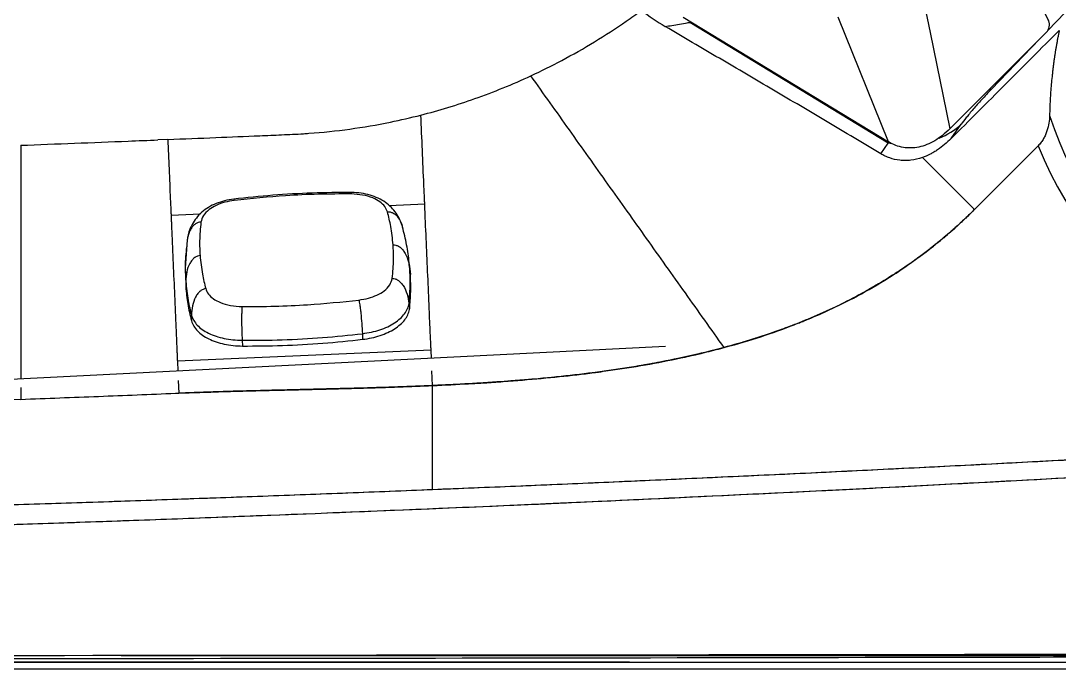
# Model space of a CAD drawing. Extents: x 412 to 492, y 622 to 766.
# Drawn here: x 470.64 to 481.89, y 642.76 to 649.78 of the extents above; entities that cross this region are included whole.
import ezdxf

# ---------------------------------------------------------------- set-up
doc = ezdxf.new("R2010")
doc.units = 0
doc.header["$MEASUREMENT"] = 0
doc.layers.add('1', color=4, linetype='Continuous')
doc.layers.add('GEOMETRY', color=4, linetype='Continuous', lineweight=25)

# ---------------------------------------------------------------- blocks, each defined once
blk = doc.blocks.new('2024 Beam 220V LL')
at = {"layer": 'GEOMETRY'}
for p, q in [((69.569, 7.544), (69.822, 7.022)), ((68.43, 7.432), (68.54, 6.896)), ((69.815, 6.916), (70.003, 7.111)), ((65.867, 7.062), (68.089, 5.71)), ((65.937, 7.004), (65.955, 7.008)), ((68.087, 5.696), (65.937, 7.004)), ((68.089, 5.71), (67.543, 7.059)), ((68.54, 6.896), (68.754, 5.851)), ((68.754, 5.851), (69.8, 6.897)), ((69.203, 6.279), (69.725, 6.822)), ((68.768, 5.746), (68.877, 5.9)), ((58.691, 5.673), (58.691, 3.141)), ((60.283, 5.736), (60.175, 5.731)), ((68.006, 5.581), (68.087, 5.696)), ((68.124, 5.69), (68.087, 5.696)), ((69.019, 4.977), (69.71, 5.668)), ((69.019, 4.977), (69.71, 5.668)), ((68.456, 5.54), (69.019, 4.977)), ((68.456, 5.54), (69.019, 4.977)), ((62.68, 5.021), (63.066, 5.038)), ((60.319, 4.918), (60.638, 4.932)), ((60.493, 4.648), (60.473, 4.344)), ((60.497, 4.666), (60.493, 4.648)), ((62.899, 4.381), (62.896, 4.402)), ((60.473, 4.344), (60.473, 4.287)), ((60.473, 4.344), (60.478, 4.199)), ((60.474, 4.283), (60.478, 4.138)), ((62.905, 4.334), (62.899, 4.381)), ((62.906, 4.32), (62.901, 4.381)), ((62.905, 4.334), (62.911, 4.273)), ((60.478, 4.199), (60.478, 4.138)), ((62.896, 3.961), (62.901, 3.901)), ((60.54, 3.831), (60.54, 3.771)), ((62.9, 3.894), (62.901, 3.901)), ((60.539, 3.774), (60.54, 3.771)), ((62.391, 3.633), (62.394, 3.572)), ((65.673, 3.494), (53.341, 2.87)), ((61.088, 3.561), (61.091, 3.499)), ((63.135, 3.456), (60.387, 3.337)), ((63.139, 3.366), (63.135, 3.456)), ((60.387, 3.337), (60.392, 3.227)), ((63.151, 3.071), (63.144, 3.231)), ((58.691, 3.051), (58.691, 2.922)), ((60.396, 3.127), (60.402, 2.989)), ((63.151, 1.943), (63.151, 3.071)), ((60.367, 2.988), (60.402, 2.989)), ((59.778, 0.148), (77.49, 0.148)), ((77.49, 0), (2.898, 0))]:
    blk.add_line(p, q, dxfattribs=at)
at = {"layer": 'GEOMETRY', "flags": 128}
blk.add_lwpolyline([(69.203, 6.279), (69.182, 6.274), (69.176, 6.273)], dxfattribs=at)
at = {"layer": 'GEOMETRY'}
for centre, radius, start, end in [((73.297, 7.091), 3.859, 201.6461, 68.3538), ((73.297, 7.091), 3.859, 201.646, 68.3539), ((73.297, 7.091), 3.632, 197.5564, 72.4441), ((68.32, 6.511), 0.826, 292.6252, 312.3201)]:
    blk.add_arc(centre, radius, start, end, dxfattribs=at)
blk.add_ellipse((69.735, 6.97), major_axis=(0.0402, 0.0965), ratio=0.922126, start_param=4.292637, end_param=5.599661, dxfattribs=at)
for points, knots in [([(64.216, 6.425), (64.329, 6.478), (64.562, 6.594), (64.908, 6.79), (65.193, 6.976), (65.359, 7.095), (65.413, 7.135)], [0.1567636, 0.1567636, 0.1567636, 0.1567636, 0.213522, 0.276022, 0.338522, 0.3692584, 0.3692584, 0.3692584, 0.3692584]), ([(65.672, 6.959), (65.696, 6.963), (65.747, 6.971), (65.826, 6.985), (65.889, 6.996), (65.926, 7.002), (65.935, 7.004), (65.937, 7.004)], [0.93488761, 0.93488761, 0.93488761, 0.93488761, 0.94153089, 0.94934339, 0.95715589, 0.95910901, 0.95976828, 0.95976828, 0.95976828, 0.95976828]), ([(68.006, 5.581), (67.982, 5.596), (67.957, 5.61), (67.909, 5.639), (67.837, 5.682), (67.764, 5.725), (67.619, 5.811), (67.523, 5.869), (67.329, 5.984), (67.232, 6.041), (67.038, 6.156), (66.94, 6.213), (66.648, 6.386), (66.453, 6.5), (66.062, 6.729), (65.867, 6.844), (65.672, 6.959)], [0, 0, 0, 0, 0.03125, 0.03125, 0.0625, 0.125, 0.125, 0.25, 0.25, 0.375, 0.375, 0.5, 0.5, 0.75, 0.75, 1, 1, 1, 1]), ([(69.938, 6.917), (69.743, 6.722), (69.548, 6.526), (69.158, 6.136), (68.963, 5.941), (68.768, 5.746)], [0, 0, 0, 0, 0.5, 0.5, 1, 1, 1, 1]), ([(69.938, 6.917), (69.936, 6.904), (69.931, 6.879), (69.923, 6.841), (69.916, 6.802), (69.909, 6.764), (69.902, 6.726), (69.896, 6.688), (69.89, 6.649), (69.884, 6.611), (69.879, 6.572), (69.874, 6.533), (69.869, 6.495), (69.865, 6.456), (69.859, 6.402), (69.852, 6.333), (69.845, 6.249), (69.84, 6.164), (69.836, 6.08), (69.835, 6.024), (69.834, 5.996)], [0, 0, 0, 0, 0.040421, 0.08098, 0.121682, 0.16253, 0.203525, 0.244671, 0.285971, 0.327427, 0.369043, 0.410821, 0.452764, 0.494874, 0.537154, 0.628387, 0.720264, 0.812809, 0.906046, 1, 1, 1, 1]), ([(63.024, 6), (63.221, 6.051), (63.626, 6.174), (64.018, 6.333), (64.216, 6.425)], [0.72837277, 0.72837277, 0.72837277, 0.72837277, 0.74845557, 0.7700828, 0.7700828, 0.7700828, 0.7700828]), ([(66.309, 3.483), (66.239, 3.582), (66.099, 3.779), (65.889, 4.074), (65.679, 4.369), (65.469, 4.664), (65.26, 4.959), (65.05, 5.253), (64.841, 5.547), (64.633, 5.84), (64.424, 6.133), (64.286, 6.328), (64.216, 6.425)], [0, 0, 0, 0, 0.1, 0.199999, 0.299999, 0.4, 0.5, 0.599998, 0.699997, 0.799997, 0.899999, 1, 1, 1, 1]), ([(69.203, 6.279), (69.166, 6.241), (69.132, 6.204), (69.082, 6.149), (69.066, 6.131), (69.034, 6.096), (69.019, 6.079), (68.991, 6.046), (68.978, 6.03), (68.954, 6), (68.942, 5.986), (68.91, 5.945), (68.892, 5.921), (68.877, 5.9)], [0, 0, 0, 0, 0.25, 0.25, 0.375, 0.375, 0.5, 0.5, 0.625, 0.625, 0.75, 0.75, 1, 1, 1, 1]), ([(69.203, 6.279), (69.166, 6.241), (69.132, 6.204), (69.082, 6.149), (69.066, 6.131), (69.034, 6.096), (69.019, 6.079), (68.991, 6.046), (68.978, 6.03), (68.954, 6), (68.942, 5.986), (68.91, 5.945), (68.892, 5.921), (68.877, 5.9)], [0, 0, 0, 0, 0.25, 0.25, 0.375, 0.375, 0.5, 0.5, 0.625, 0.625, 0.75, 0.75, 1, 1, 1, 1]), ([(60.283, 5.736), (60.457, 5.743), (60.789, 5.756), (61.2, 5.773), (61.477, 5.785), (61.635, 5.792), (61.733, 5.797), (62.089, 5.821), (62.515, 5.88), (62.915, 5.972), (63.024, 6)], [0.7700828, 0.7700828, 0.7700828, 0.7700828, 0.78725621, 0.80288121, 0.81069371, 0.81459996, 0.81850621, 0.82045934, 0.84975621, 0.86092342, 0.86092342, 0.86092342, 0.86092342]), ([(63.066, 5.038), (63.066, 5.047), (63.063, 5.116), (63.054, 5.306), (63.041, 5.618), (63.03, 5.873), (63.024, 6)], [0.677901, 0.677901, 0.677901, 0.677901, 0.6875, 0.75, 0.875, 1, 1, 1, 1]), ([(69.834, 5.996), (69.833, 5.969), (69.831, 5.941), (69.822, 5.886), (69.815, 5.858), (69.801, 5.816), (69.795, 5.802), (69.783, 5.773), (69.776, 5.759), (69.761, 5.732), (69.752, 5.718), (69.733, 5.692), (69.722, 5.68), (69.71, 5.668)], [0, 0, 0, 0, 0.25, 0.25, 0.5, 0.5, 0.625, 0.625, 0.75, 0.75, 0.875, 0.875, 1, 1, 1, 1]), ([(68.754, 5.851), (68.727, 5.826), (68.676, 5.778), (68.591, 5.72), (68.505, 5.677), (68.418, 5.651), (68.332, 5.641), (68.248, 5.647), (68.164, 5.669), (68.115, 5.696), (68.089, 5.71)], [0, 0, 0, 0, 0.127804, 0.249051, 0.366383, 0.482705, 0.600436, 0.724414, 0.856966, 1, 1, 1, 1]), ([(68.768, 5.746), (68.722, 5.7), (68.673, 5.659), (68.607, 5.615), (68.594, 5.606), (68.567, 5.59), (68.553, 5.583), (68.512, 5.562), (68.484, 5.55), (68.456, 5.54)], [0, 0, 0, 0, 0.5, 0.5, 0.625, 0.625, 0.75, 0.75, 1, 1, 1, 1]), ([(68.768, 5.746), (68.722, 5.7), (68.673, 5.659), (68.607, 5.615), (68.594, 5.606), (68.567, 5.59), (68.553, 5.583), (68.512, 5.562), (68.484, 5.55), (68.456, 5.54)], [0, 0, 0, 0, 0.5, 0.5, 0.625, 0.625, 0.75, 0.75, 1, 1, 1, 1]), ([(58.691, 5.673), (59.079, 5.688), (59.574, 5.707), (60.068, 5.727), (60.175, 5.731)], [0.86449118, 0.86449118, 0.86449118, 0.86449118, 0.90284273, 0.91335155, 0.91335155, 0.91335155, 0.91335155]), ([(60.283, 5.736), (60.288, 5.63), (60.297, 5.419), (60.307, 5.174), (60.314, 5.018), (60.317, 4.961), (60.318, 4.932), (60.319, 4.918)], [0.6879996, 0.6879996, 0.6879996, 0.6879996, 0.8129996, 0.9379996, 0.9692496, 0.9848746, 1, 1, 1, 1]), ([(68.087, 5.696), (68.087, 5.696), (68.092, 5.699), (68.096, 5.702), (68.1, 5.704)], [0, 0, 0, 0, 0.000095, 1, 1, 1, 1]), ([(68.456, 5.54), (68.413, 5.525), (68.372, 5.516), (68.311, 5.509), (68.29, 5.507), (68.25, 5.507), (68.231, 5.508), (68.173, 5.515), (68.137, 5.524), (68.086, 5.542), (68.069, 5.548), (68.036, 5.564), (68.021, 5.572), (68.006, 5.581)], [0, 0, 0, 0, 0.25, 0.25, 0.375, 0.375, 0.5, 0.5, 0.75, 0.75, 0.875, 0.875, 1, 1, 1, 1]), ([(60.997, 5.091), (60.964, 5.085), (60.899, 5.075), (60.807, 5.044), (60.724, 5.003), (60.651, 4.951), (60.591, 4.887), (60.544, 4.815), (60.513, 4.745), (60.504, 4.698), (60.5, 4.679)], [0, 0, 0, 0, 0.136856, 0.270222, 0.401734, 0.532471, 0.661421, 0.789495, 0.917892, 1, 1, 1, 1]), ([(61.004, 5.076), (60.969, 5.07), (60.899, 5.059), (60.805, 5.024), (60.723, 4.975), (60.662, 4.913), (60.649, 4.864), (60.642, 4.84)], [0, 0, 0, 0, 0.186845, 0.373701, 0.560409, 0.780222, 1, 1, 1, 1]), ([(62.274, 5.161), (62.132, 5.161), (61.848, 5.159), (61.42, 5.135), (61.138, 5.106), (60.997, 5.091)], [0, 0, 0, 0, 0.333323, 0.666671, 1, 1, 1, 1]), ([(60.997, 5.09), (60.998, 5.09), (61, 5.09), (61.002, 5.081), (61.004, 5.076)], [0, 0, 0, 0, 0.4714642, 1, 1, 1, 1]), ([(62.27, 5.146), (62.152, 5.146), (61.915, 5.145), (61.491, 5.126), (61.189, 5.095), (61.004, 5.076)], [0, 0, 0, 0, 0.280017, 0.560061, 1, 1, 1, 1]), ([(62.27, 5.146), (62.271, 5.151), (62.272, 5.16), (62.273, 5.16), (62.274, 5.16)], [0, 0, 0, 0, 0.530168, 1, 1, 1, 1]), ([(62.663, 4.952), (62.655, 4.972), (62.639, 5.011), (62.583, 5.063), (62.502, 5.107), (62.396, 5.138), (62.312, 5.143), (62.27, 5.146)], [0, 0, 0, 0, 0.186661, 0.373374, 0.560001, 0.780011, 1, 1, 1, 1]), ([(62.819, 4.808), (62.812, 4.827), (62.797, 4.873), (62.759, 4.938), (62.706, 5.002), (62.641, 5.057), (62.564, 5.102), (62.475, 5.135), (62.378, 5.156), (62.309, 5.16), (62.274, 5.161)], [0, 0, 0, 0, 0.088434, 0.208516, 0.330838, 0.456554, 0.586675, 0.720046, 0.857299, 1, 1, 1, 1]), ([(62.663, 4.952), (62.673, 4.952), (62.694, 4.953), (62.725, 4.94), (62.755, 4.919), (62.792, 4.874), (62.817, 4.828), (62.823, 4.793), (62.824, 4.788)], [0, 0, 0, 0, 0.103025, 0.222497, 0.366322, 0.537107, 0.941738, 1, 1, 1, 1]), ([(62.724, 4.594), (62.717, 4.661), (62.705, 4.781), (62.676, 4.9), (62.663, 4.952)], [0, 0, 0, 0, 0.559986, 1, 1, 1, 1]), ([(63.135, 3.456), (63.135, 3.458), (63.134, 3.474), (63.133, 3.505), (63.13, 3.564), (63.125, 3.668), (63.116, 3.876), (63.104, 4.173), (63.088, 4.53), (63.076, 4.798), (63.069, 4.967), (63.067, 5.017), (63.066, 5.038)], [0.1236089, 0.1236089, 0.1236089, 0.1236089, 0.125, 0.140625, 0.15625, 0.1875, 0.25, 0.375, 0.5, 0.625, 0.65625, 0.677901, 0.677901, 0.677901, 0.677901]), ([(63.151, 3.071), (63.287, 3.077), (63.416, 3.084), (63.6, 3.094), (63.66, 3.097), (63.733, 3.102), (63.747, 3.103), (63.765, 3.104), (63.769, 3.104), (63.774, 3.105), (63.776, 3.105), (63.78, 3.105), (63.782, 3.105), (63.793, 3.106), (63.802, 3.107), (63.847, 3.11), (63.882, 3.112), (64.2, 3.135), (64.466, 3.16), (64.777, 3.196), (64.838, 3.203), (64.902, 3.212), (64.905, 3.212), (64.913, 3.213), (64.917, 3.214), (64.93, 3.216), (64.939, 3.217), (64.965, 3.22), (64.983, 3.223), (65.035, 3.23), (65.07, 3.235), (65.241, 3.259), (65.375, 3.281), (65.635, 3.328), (65.762, 3.353), (65.916, 3.387), (65.946, 3.394), (65.992, 3.404), (66.007, 3.407), (66.026, 3.412), (66.029, 3.413), (66.035, 3.414), (66.037, 3.415), (66.042, 3.416), (66.044, 3.416), (66.054, 3.419), (66.063, 3.421), (66.139, 3.439), (66.206, 3.456), (66.537, 3.543), (66.787, 3.623), (67.054, 3.724), (67.083, 3.736), (67.127, 3.753), (67.144, 3.76), (67.176, 3.772), (67.191, 3.779), (67.27, 3.812), (67.333, 3.838), (67.517, 3.922), (67.636, 3.98), (67.868, 4.104), (67.98, 4.169), (68.103, 4.246), (68.116, 4.254), (68.143, 4.272), (68.158, 4.281), (68.2, 4.308), (68.227, 4.327), (68.31, 4.383), (68.364, 4.421), (68.631, 4.617), (68.831, 4.789), (69.019, 4.977)], [0, 0, 0, 0, 0.0436379, 0.0436379, 0.0654569, 0.0654569, 0.0709116, 0.0709116, 0.0722753, 0.0722753, 0.0729572, 0.0729572, 0.073639, 0.073639, 0.0763664, 0.0763664, 0.0872759, 0.0872759, 0.1745517, 0.1745517, 0.1963707, 0.1963707, 0.1977344, 0.1977344, 0.199098, 0.199098, 0.2018254, 0.2018254, 0.2072801, 0.2072801, 0.2181896, 0.2181896, 0.2618276, 0.2618276, 0.3054655, 0.3054655, 0.316375, 0.316375, 0.3218297, 0.3218297, 0.3231934, 0.3231934, 0.3238752, 0.3238752, 0.3245571, 0.3245571, 0.3272844, 0.3272844, 0.3491034, 0.3491034, 0.4363793, 0.4363793, 0.4472887, 0.4472887, 0.4527435, 0.4527435, 0.4581982, 0.4581982, 0.4800172, 0.4800172, 0.5236551, 0.5236551, 0.567293, 0.567293, 0.5727478, 0.5727478, 0.5782025, 0.5782025, 0.589112, 0.589112, 0.610931, 0.610931, 0.6982068, 0.6982068, 0.6982068, 0.6982068]), ([(69.019, 4.977), (69.002, 4.96), (68.969, 4.927), (68.9, 4.861), (68.778, 4.748), (68.525, 4.533), (68.139, 4.257), (67.643, 3.975), (67.123, 3.743), (66.675, 3.587), (66.401, 3.508), (66.309, 3.483)], [0, 0, 0, 0, 0.0078125, 0.015625, 0.03125, 0.0625, 0.125, 0.1875, 0.25, 0.3125, 0.3437609, 0.3437609, 0.3437609, 0.3437609]), ([(69.019, 4.977), (69.008, 4.966), (68.986, 4.943), (68.952, 4.91), (68.917, 4.877), (68.883, 4.845), (68.848, 4.813), (68.813, 4.781), (68.777, 4.75), (68.742, 4.719), (68.706, 4.688), (68.669, 4.657), (68.633, 4.627), (68.596, 4.597), (68.559, 4.568), (68.522, 4.539), (68.484, 4.51), (68.446, 4.481), (68.408, 4.453), (68.37, 4.425), (68.331, 4.398), (68.292, 4.371), (68.253, 4.344), (68.213, 4.317), (68.173, 4.291), (68.069, 4.224), (67.896, 4.119), (67.647, 3.985), (67.388, 3.861), (67.179, 3.773), (67.024, 3.713), (66.926, 3.676), (66.827, 3.641), (66.726, 3.607), (66.624, 3.575), (66.521, 3.543), (66.416, 3.512), (66.345, 3.493), (66.309, 3.483)], [0, 0, 0, 0, 0.015169, 0.030327, 0.045476, 0.060617, 0.075751, 0.09088, 0.106004, 0.121125, 0.136244, 0.151363, 0.166482, 0.181602, 0.196726, 0.211854, 0.226987, 0.242128, 0.257276, 0.272433, 0.2876, 0.302779, 0.317971, 0.333177, 0.348398, 0.363635, 0.452286, 0.542296, 0.63388, 0.727241, 0.760134, 0.793355, 0.826914, 0.860816, 0.895069, 0.929679, 0.964654, 1, 1, 1, 1]), ([(60.319, 4.918), (60.319, 4.918), (60.319, 4.903), (60.321, 4.873), (60.323, 4.815), (60.33, 4.655), (60.341, 4.394), (60.357, 4.045), (60.369, 3.754), (60.378, 3.55), (60.382, 3.448), (60.385, 3.39), (60.386, 3.358), (60.387, 3.34), (60.387, 3.337)], [0.1215857, 0.1215857, 0.1215857, 0.1215857, 0.1220853, 0.1377103, 0.1533353, 0.1845853, 0.3095853, 0.4345853, 0.5595853, 0.6220853, 0.6533353, 0.6689603, 0.6845853, 0.6879996, 0.6879996, 0.6879996, 0.6879996]), ([(60.642, 4.84), (60.632, 4.84), (60.611, 4.838), (60.581, 4.822), (60.553, 4.797), (60.52, 4.748), (60.499, 4.696), (60.496, 4.656), (60.495, 4.648)], [0, 0, 0, 0, 0.098103, 0.211865, 0.348815, 0.511438, 0.896733, 1, 1, 1, 1]), ([(60.642, 4.84), (60.636, 4.773), (60.624, 4.652), (60.63, 4.532), (60.633, 4.479)], [0, 0, 0, 0, 0.559986, 1, 1, 1, 1]), ([(62.899, 4.401), (62.89, 4.466), (62.874, 4.596), (62.842, 4.724), (62.826, 4.788)], [0, 0, 0, 0, 0.5000764, 1, 1, 1, 1]), ([(60.487, 4.572), (60.479, 4.502), (60.471, 4.426), (60.473, 4.351), (60.473, 4.344)], [0, 0, 0, 0, 0.917065, 1, 1, 1, 1]), ([(62.715, 4.232), (62.721, 4.3), (62.733, 4.421), (62.727, 4.541), (62.724, 4.594)], [0, 0, 0, 0, 0.559986, 1, 1, 1, 1]), ([(62.724, 4.594), (62.734, 4.594), (62.755, 4.593), (62.787, 4.579), (62.817, 4.555), (62.855, 4.508), (62.889, 4.433), (62.899, 4.367), (62.905, 4.334)], [0, 0, 0, 0, 0.075048, 0.162077, 0.266843, 0.39125, 0.686, 1, 1, 1, 1]), ([(60.633, 4.479), (60.623, 4.477), (60.602, 4.474), (60.572, 4.456), (60.544, 4.429), (60.511, 4.378), (60.484, 4.3), (60.48, 4.234), (60.478, 4.199)], [0, 0, 0, 0, 0.075049, 0.162076, 0.266841, 0.391246, 0.685996, 1, 1, 1, 1]), ([(60.633, 4.479), (60.64, 4.411), (60.652, 4.291), (60.681, 4.173), (60.694, 4.121)], [0, 0, 0, 0, 0.559986, 1, 1, 1, 1]), ([(62.896, 3.961), (62.902, 4.031), (62.914, 4.155), (62.907, 4.279), (62.905, 4.334)], [0, 0, 0, 0, 0.559985, 1, 1, 1, 1]), ([(60.478, 4.199), (60.485, 4.13), (60.497, 4.007), (60.527, 3.885), (60.54, 3.831)], [0, 0, 0, 0, 0.559985, 1, 1, 1, 1]), ([(62.353, 3.997), (62.388, 4.003), (62.458, 4.014), (62.552, 4.049), (62.633, 4.097), (62.695, 4.16), (62.708, 4.208), (62.715, 4.232)], [0, 0, 0, 0, 0.186845, 0.373701, 0.560409, 0.780222, 1, 1, 1, 1]), ([(62.715, 4.232), (62.725, 4.231), (62.747, 4.229), (62.778, 4.213), (62.808, 4.188), (62.846, 4.138), (62.88, 4.061), (62.89, 3.995), (62.896, 3.961)], [0, 0, 0, 0, 0.075049, 0.162076, 0.266841, 0.391246, 0.685996, 1, 1, 1, 1]), ([(62.901, 3.901), (62.907, 3.963), (62.919, 4.087), (62.913, 4.211), (62.911, 4.273)], [0, 0, 0, 0, 0.499999, 1, 1, 1, 1]), ([(60.478, 4.138), (60.484, 4.077), (60.495, 3.955), (60.525, 3.835), (60.539, 3.774)], [0, 0, 0, 0, 0.500001, 1, 1, 1, 1]), ([(60.694, 4.121), (60.684, 4.119), (60.663, 4.114), (60.633, 4.094), (60.606, 4.066), (60.573, 4.013), (60.546, 3.932), (60.542, 3.866), (60.54, 3.831)], [0, 0, 0, 0, 0.07505, 0.162076, 0.266839, 0.391242, 0.685992, 1, 1, 1, 1]), ([(60.694, 4.121), (60.702, 4.101), (60.718, 4.061), (60.774, 4.01), (60.855, 3.966), (60.961, 3.934), (61.045, 3.929), (61.087, 3.927)], [0, 0, 0, 0, 0.186661, 0.373374, 0.560001, 0.780011, 1, 1, 1, 1]), ([(61.087, 3.927), (61.205, 3.927), (61.442, 3.928), (61.866, 3.947), (62.168, 3.978), (62.353, 3.997)], [0, 0, 0, 0, 0.280017, 0.560061, 1, 1, 1, 1]), ([(62.353, 3.997), (62.354, 3.99), (62.358, 3.976), (62.363, 3.943), (62.369, 3.902), (62.376, 3.833), (62.385, 3.739), (62.389, 3.669), (62.391, 3.633)], [0, 0, 0, 0, 0.075054, 0.162074, 0.266825, 0.391217, 0.685963, 1, 1, 1, 1]), ([(62.391, 3.633), (62.424, 3.638), (62.49, 3.648), (62.582, 3.674), (62.667, 3.707), (62.742, 3.749), (62.804, 3.796), (62.85, 3.849), (62.884, 3.904), (62.892, 3.942), (62.896, 3.961)], [0, 0, 0, 0, 0.125614, 0.249921, 0.374322, 0.500224, 0.626008, 0.750296, 0.874495, 1, 1, 1, 1]), ([(60.54, 3.831), (60.547, 3.813), (60.561, 3.776), (60.601, 3.724), (60.655, 3.678), (60.723, 3.637), (60.804, 3.604), (60.893, 3.581), (60.988, 3.565), (61.055, 3.562), (61.088, 3.561)], [0, 0, 0, 0, 0.125505, 0.249704, 0.373992, 0.499776, 0.625678, 0.750079, 0.874386, 1, 1, 1, 1]), ([(61.087, 3.927), (61.086, 3.92), (61.085, 3.906), (61.084, 3.872), (61.083, 3.831), (61.083, 3.761), (61.084, 3.667), (61.087, 3.597), (61.088, 3.561)], [0, 0, 0, 0, 0.075054, 0.162074, 0.266824, 0.391217, 0.685963, 1, 1, 1, 1]), ([(62.394, 3.572), (62.427, 3.576), (62.492, 3.586), (62.583, 3.612), (62.668, 3.645), (62.742, 3.685), (62.804, 3.731), (62.852, 3.782), (62.886, 3.837), (62.896, 3.875), (62.9, 3.894)], [0, 0, 0, 0, 0.125117, 0.250217, 0.375217, 0.500028, 0.624818, 0.749794, 0.874888, 1, 1, 1, 1]), ([(60.54, 3.771), (60.547, 3.752), (60.561, 3.715), (60.602, 3.663), (60.656, 3.616), (60.724, 3.576), (60.805, 3.543), (60.894, 3.519), (60.99, 3.503), (61.057, 3.501), (61.091, 3.499)], [0, 0, 0, 0, 0.125114, 0.25021, 0.375201, 0.5, 0.624799, 0.74979, 0.874886, 1, 1, 1, 1]), ([(61.088, 3.561), (61.233, 3.562), (61.523, 3.563), (61.959, 3.587), (62.247, 3.618), (62.391, 3.633)], [0, 0, 0, 0, 0.333331, 0.666669, 1, 1, 1, 1]), ([(61.091, 3.499), (61.236, 3.5), (61.526, 3.502), (61.962, 3.526), (62.25, 3.556), (62.394, 3.572)], [0, 0, 0, 0, 0.333338, 0.666662, 1, 1, 1, 1]), ([(66.309, 3.483), (66.291, 3.478), (66.255, 3.469), (66.2, 3.454), (66.145, 3.44), (66.089, 3.427), (65.935, 3.39), (65.674, 3.334), (65.3, 3.268), (64.865, 3.204), (64.356, 3.148), (63.912, 3.113), (63.578, 3.092), (63.369, 3.081), (63.225, 3.075), (63.151, 3.071)], [0, 0, 0, 0, 0.017642, 0.03538, 0.053213, 0.071143, 0.08917, 0.202671, 0.321553, 0.445952, 0.61653, 0.802736, 0.864821, 0.930574, 1, 1, 1, 1]), ([(60.367, 2.988), (60.556, 2.995), (60.769, 3.002), (61.125, 3.013), (61.249, 3.016), (61.413, 3.02), (61.446, 3.021), (61.487, 3.022), (61.496, 3.022), (61.506, 3.022), (61.508, 3.022), (61.511, 3.022), (61.513, 3.022), (61.518, 3.022), (61.522, 3.022), (61.54, 3.023), (61.554, 3.023), (61.626, 3.025), (61.683, 3.026), (61.798, 3.029), (61.855, 3.03), (61.941, 3.033), (61.969, 3.033), (62.012, 3.034), (62.027, 3.035), (62.048, 3.035), (62.055, 3.035), (62.066, 3.036), (62.07, 3.036), (62.077, 3.036), (62.081, 3.036), (62.216, 3.039), (62.336, 3.043), (62.502, 3.047), (62.555, 3.049), (62.617, 3.051), (62.63, 3.051), (62.644, 3.052), (62.646, 3.052), (62.65, 3.052), (62.652, 3.052), (62.658, 3.052), (62.662, 3.053), (62.674, 3.053), (62.682, 3.053), (62.723, 3.055), (62.754, 3.056), (62.913, 3.061), (63.034, 3.066), (63.151, 3.071)], [0.6982068, 0.6982068, 0.6982068, 0.6982068, 0.7736551, 0.7736551, 0.8113793, 0.8113793, 0.8208103, 0.8208103, 0.8231681, 0.8231681, 0.8237575, 0.8237575, 0.8243469, 0.8243469, 0.8255258, 0.8255258, 0.8302413, 0.8302413, 0.8491034, 0.8491034, 0.8679655, 0.8679655, 0.8773965, 0.8773965, 0.882112, 0.882112, 0.8844698, 0.8844698, 0.8856487, 0.8856487, 0.8868276, 0.8868276, 0.9245517, 0.9245517, 0.9434138, 0.9434138, 0.9481293, 0.9481293, 0.9487187, 0.9487187, 0.9493082, 0.9493082, 0.9504871, 0.9504871, 0.9528448, 0.9528448, 0.9622759, 0.9622759, 1, 1, 1, 1]), ([(63.151, 3.071), (63.111, 3.069), (63.028, 3.066), (62.903, 3.061), (62.774, 3.056), (62.599, 3.05), (62.365, 3.043), (62.08, 3.036), (61.789, 3.029), (61.516, 3.022), (61.26, 3.016), (61.025, 3.01), (60.804, 3.003), (60.598, 2.996), (60.466, 2.991), (60.402, 2.989)], [0, 0, 0, 0, 0.044472, 0.090146, 0.13702, 0.185097, 0.281144, 0.392082, 0.495573, 0.599065, 0.689837, 0.775316, 0.855502, 0.930396, 1, 1, 1, 1]), ([(58.691, 2.922), (58.832, 2.928), (59.113, 2.938), (59.533, 2.954), (59.95, 2.971), (60.228, 2.982), (60.367, 2.988)], [0, 0, 0, 0, 0.252083, 0.502777, 0.752083, 1, 1, 1, 1]), ([(58.691, 2.922), (57.989, 2.896), (57.287, 2.871), (56.176, 2.834), (55.769, 2.821), (54.957, 2.794), (54.55, 2.781), (53.331, 2.741), (52.518, 2.714), (51.706, 2.688)], [0.8123063, 0.8123063, 0.8123063, 0.8123063, 0.8654686, 0.8654686, 0.8963782, 0.8963782, 0.9272878, 0.9272878, 0.989107, 0.989107, 0.989107, 0.989107]), ([(77.485, 2.729), (77.445, 2.726), (77.364, 2.718), (77.242, 2.708), (77.116, 2.697), (76.989, 2.687), (76.858, 2.676), (76.725, 2.666), (76.489, 2.648), (76.146, 2.623), (75.762, 2.598), (75.44, 2.578), (75.184, 2.561), (74.928, 2.546), (74.672, 2.53), (74.416, 2.514), (74.16, 2.498), (73.592, 2.464), (72.71, 2.412), (71.516, 2.344), (70.421, 2.284), (69.427, 2.232), (68.533, 2.186), (67.638, 2.142), (66.742, 2.099), (65.846, 2.058), (64.948, 2.018), (64.05, 1.979), (63.451, 1.955), (63.151, 1.943)], [0, 0, 0, 0, 0.008394, 0.016966, 0.025717, 0.034647, 0.043756, 0.053044, 0.062511, 0.093241, 0.125022, 0.142874, 0.160728, 0.178585, 0.196445, 0.214307, 0.232172, 0.25004, 0.333307, 0.416644, 0.50005, 0.562369, 0.624737, 0.687156, 0.749624, 0.812142, 0.874711, 0.93733, 1, 1, 1, 1]), ([(51.149, 1.368), (53.136, 1.407), (55.273, 1.461), (57.7, 1.537), (57.844, 1.542), (58.133, 1.551), (58.28, 1.556), (58.723, 1.571), (59.024, 1.581), (59.637, 1.603), (59.95, 1.614), (60.427, 1.631), (60.587, 1.637), (60.911, 1.65), (61.073, 1.656), (61.905, 1.688), (62.626, 1.717), (63.596, 1.758), (63.794, 1.767), (64.096, 1.78), (64.197, 1.784), (64.351, 1.791), (64.402, 1.794), (64.51, 1.798), (64.565, 1.801), (65.079, 1.824), (65.638, 1.85), (66.633, 1.898), (66.991, 1.915), (67.422, 1.937), (67.471, 1.939), (67.568, 1.944), (67.617, 1.947), (67.765, 1.954), (67.861, 1.959), (68.145, 1.973), (68.328, 1.983), (69.207, 2.029), (69.801, 2.061), (70.407, 2.095), (70.522, 2.102), (70.683, 2.111), (70.735, 2.114), (70.836, 2.119), (70.885, 2.122), (71.121, 2.135), (71.308, 2.146), (71.859, 2.178), (72.216, 2.199), (72.91, 2.241), (73.246, 2.261), (73.734, 2.292), (73.895, 2.302), (74.131, 2.316), (74.21, 2.321), (74.362, 2.331), (74.435, 2.336), (75.071, 2.376), (75.459, 2.402), (75.776, 2.423), (75.838, 2.427), (75.858, 2.428), (75.86, 2.428), (75.863, 2.429), (75.865, 2.429), (75.871, 2.429), (75.875, 2.429), (75.886, 2.43), (75.894, 2.431), (75.932, 2.433), (75.963, 2.435), (76.054, 2.441), (76.115, 2.445), (76.297, 2.457), (76.417, 2.465), (76.65, 2.481), (76.765, 2.488), (77.097, 2.511), (77.306, 2.525), (77.502, 2.538)], [0, 0, 0, 0, 0.125, 0.125, 0.132812, 0.132812, 0.140625, 0.140625, 0.15625, 0.15625, 0.171875, 0.171875, 0.179688, 0.179688, 0.1875, 0.1875, 0.21875, 0.21875, 0.226562, 0.226562, 0.230469, 0.230469, 0.232422, 0.232422, 0.234375, 0.234375, 0.25, 0.25, 0.257812, 0.257812, 0.258789, 0.258789, 0.259766, 0.259766, 0.261719, 0.261719, 0.265625, 0.265625, 0.28125, 0.28125, 0.285156, 0.285156, 0.287109, 0.287109, 0.289062, 0.289062, 0.296875, 0.296875, 0.3125, 0.3125, 0.328125, 0.328125, 0.335938, 0.335938, 0.339844, 0.339844, 0.34375, 0.34375, 0.375, 0.375, 0.390625, 0.390625, 0.392578, 0.392578, 0.394531, 0.394531, 0.398438, 0.398438, 0.40625, 0.40625, 0.4375, 0.4375, 0.5, 0.5, 0.625, 0.625, 0.75, 0.75, 1, 1, 1, 1]), ([(51.149, 1.368), (55.238, 1.449), (59.326, 1.576), (67.498, 1.925), (71.583, 2.146), (75.665, 2.415)], [0, 0, 0, 0, 0.5, 0.5, 1, 1, 1, 1]), ([(63.151, 1.943), (62.998, 1.937), (62.692, 1.924), (62.233, 1.906), (61.773, 1.889), (61.314, 1.871), (60.854, 1.855), (60.393, 1.838), (59.933, 1.822), (59.472, 1.806), (59.012, 1.791), (58.551, 1.776), (58.089, 1.761), (57.628, 1.747), (57.166, 1.733), (56.704, 1.72), (56.242, 1.707), (55.78, 1.694), (55.317, 1.681), (54.854, 1.669), (54.391, 1.658), (53.928, 1.647), (53.465, 1.636), (53.001, 1.625), (52.537, 1.615), (52.073, 1.605), (51.609, 1.596), (51.299, 1.59), (51.144, 1.587)], [0, 0, 0, 0, 0.0382498, 0.0765163, 0.1147996, 0.1530996, 0.1914165, 0.2297502, 0.2681007, 0.3064682, 0.3448526, 0.3832539, 0.4216721, 0.4601074, 0.4985597, 0.537029, 0.5755154, 0.6140189, 0.6525396, 0.6910773, 0.7296323, 0.7682044, 0.8067938, 0.8454005, 0.8840244, 0.9226656, 0.9613241, 1, 1, 1, 1]), ([(77.441, 0.144), (77.438, 0.144), (77.435, 0.144), (77.429, 0.144), (77.419, 0.144), (77.398, 0.143), (77.356, 0.143), (77.271, 0.143), (77.101, 0.143), (76.762, 0.142), (76.083, 0.141), (74.725, 0.138), (73.561, 0.135), (71.233, 0.131), (69.681, 0.128), (65.025, 0.12), (61.921, 0.115), (55.713, 0.108), (52.61, 0.106), (46.402, 0.103), (43.298, 0.102), (37.09, 0.102), (33.986, 0.103), (27.778, 0.106), (24.675, 0.108), (18.467, 0.115), (15.363, 0.12), (9.155, 0.13), (6.051, 0.137), (2.947, 0.144)], [0, 0, 0, 0, 0.000122, 0.000122, 0.000244, 0.000488, 0.000977, 0.001953, 0.003906, 0.007813, 0.015625, 0.03125, 0.0625, 0.0625, 0.125, 0.125, 0.25, 0.25, 0.375, 0.375, 0.5, 0.5, 0.625, 0.625, 0.75, 0.75, 0.875, 0.875, 1, 1, 1, 1]), ([(59.778, 0.148), (56.514, 0.135), (53.249, 0.125), (46.721, 0.111), (43.457, 0.106), (40.192, 0.102)], [0, 0, 0, 0, 0.5, 0.5, 1, 1, 1, 1]), ([(77.49, 0.168), (77.444, 0.168), (77.398, 0.168), (77.305, 0.168), (77.167, 0.168), (76.844, 0.167), (76.198, 0.166), (74.907, 0.165), (72.324, 0.161), (70.11, 0.159), (65.682, 0.153), (62.73, 0.15), (59.778, 0.148)], [0, 0, 0, 0, 0.007812, 0.007812, 0.015625, 0.03125, 0.0625, 0.125, 0.25, 0.5, 0.5, 1, 1, 1, 1]), ([(2.898, 0.074), (2.922, 0.074), (2.947, 0.074), (2.995, 0.074), (3.068, 0.074), (3.238, 0.074), (3.578, 0.074), (4.258, 0.074), (5.618, 0.074), (6.783, 0.074), (9.114, 0.074), (10.668, 0.075), (15.33, 0.075), (18.438, 0.075), (27.762, 0.076), (33.978, 0.076), (46.41, 0.076), (52.626, 0.076), (61.95, 0.075), (65.058, 0.075), (69.72, 0.075), (71.274, 0.074), (73.605, 0.074), (74.77, 0.074), (76.13, 0.074), (76.81, 0.074), (77.15, 0.074), (77.32, 0.074), (77.393, 0.074), (77.441, 0.074), (77.466, 0.074), (77.49, 0.074)], [0, 0, 0, 0, 0.000977, 0.000977, 0.001953, 0.003906, 0.007812, 0.015625, 0.03125, 0.0625, 0.0625, 0.125, 0.125, 0.25, 0.25, 0.5, 0.5, 0.75, 0.75, 0.875, 0.875, 0.9375, 0.9375, 0.96875, 0.984375, 0.992187, 0.996094, 0.998047, 0.999023, 0.999023, 1, 1, 1, 1]), ([(65.284, 0.076), (65.186, 0.076), (64.421, 0.076), (62.99, 0.076), (60.99, 0.076), (58.99, 0.076), (56.99, 0.076), (54.323, 0.076), (51.657, 0.076), (48.99, 0.076), (46.99, 0.076), (44.99, 0.076), (42.99, 0.076), (41.391, 0.076), (40.458, 0.076), (40.192, 0.076)], [0, 0, 0, 0, 0.011726, 0.091434, 0.171142, 0.25085, 0.330558, 0.410266, 0.569682, 0.64939, 0.729098, 0.808806, 0.888514, 0.968222, 1, 1, 1, 1]), ([(40.192, 0.076), (40.193, 0.076), (40.194, 0.076), (43.025, 0.076), (45.872, 0.076), (49.093, 0.076), (49.451, 0.076), (50.169, 0.076), (50.528, 0.076), (51.61, 0.076), (52.335, 0.076), (54.522, 0.076), (55.995, 0.076), (57.856, 0.075), (58.229, 0.075), (58.977, 0.075), (59.352, 0.075), (60.487, 0.075), (61.253, 0.075), (63.582, 0.075), (65.174, 0.075), (67.213, 0.075), (67.623, 0.075), (68.448, 0.075), (68.865, 0.075), (70.132, 0.075), (70.997, 0.074), (72.104, 0.074), (72.327, 0.074), (72.775, 0.074), (73, 0.074), (73.681, 0.074), (74.144, 0.074), (75.084, 0.074), (75.561, 0.074), (76.293, 0.074), (76.54, 0.074), (76.914, 0.074), (77.039, 0.074), (77.228, 0.074), (77.292, 0.074), (77.371, 0.074), (77.387, 0.074), (77.411, 0.074), (77.419, 0.074), (77.435, 0.074), (77.442, 0.074), (77.452, 0.074), (77.455, 0.074), (77.462, 0.074), (77.466, 0.074), (77.476, 0.074), (77.483, 0.074), (77.49, 0.074)], [0.4999644, 0.4999644, 0.4999644, 0.4999644, 0.5, 0.5, 0.625, 0.625, 0.640625, 0.640625, 0.65625, 0.65625, 0.6875, 0.6875, 0.75, 0.75, 0.765625, 0.765625, 0.78125, 0.78125, 0.8125, 0.8125, 0.875, 0.875, 0.890625, 0.890625, 0.90625, 0.90625, 0.9375, 0.9375, 0.9453125, 0.9453125, 0.953125, 0.953125, 0.96875, 0.96875, 0.984375, 0.984375, 0.9921875, 0.9921875, 0.9960938, 0.9960938, 0.9980469, 0.9980469, 0.9985352, 0.9985352, 0.9987793, 0.9987793, 0.9990234, 0.9990234, 0.9992676, 0.9992676, 0.9995117, 0.9995117, 1, 1, 1, 1])]:
    blk.add_open_spline(points, degree=3, knots=knots, dxfattribs=at)
for points in [[(65.413, 7.135), (65.494, 7.071), (65.581, 7.012), (65.672, 6.959)], [(66.309, 3.483), (66.052, 3.414), (65.533, 3.3), (64.743, 3.185), (63.948, 3.112), (63.417, 3.083), (63.151, 3.071)], [(58.691, 2.922), (59.256, 2.943), (59.814, 2.965), (60.367, 2.988)], [(75.654, 2.591), (71.488, 2.327), (67.321, 2.111), (63.151, 1.943)], [(75.654, 2.591), (71.488, 2.327), (67.321, 2.111), (63.151, 1.943)], [(63.151, 1.943), (59.151, 1.781), (55.148, 1.663), (51.144, 1.587)]]:
    blk.add_open_spline(points, degree=3, dxfattribs=at)

msp = doc.modelspace()

# ---------------------------------------------------------------- block references
at = {"layer": '1'}
msp.add_blockref('2024 Beam 220V LL', (411.953, 642.759), dxfattribs=at)

doc.saveas('drawing.dxf')
